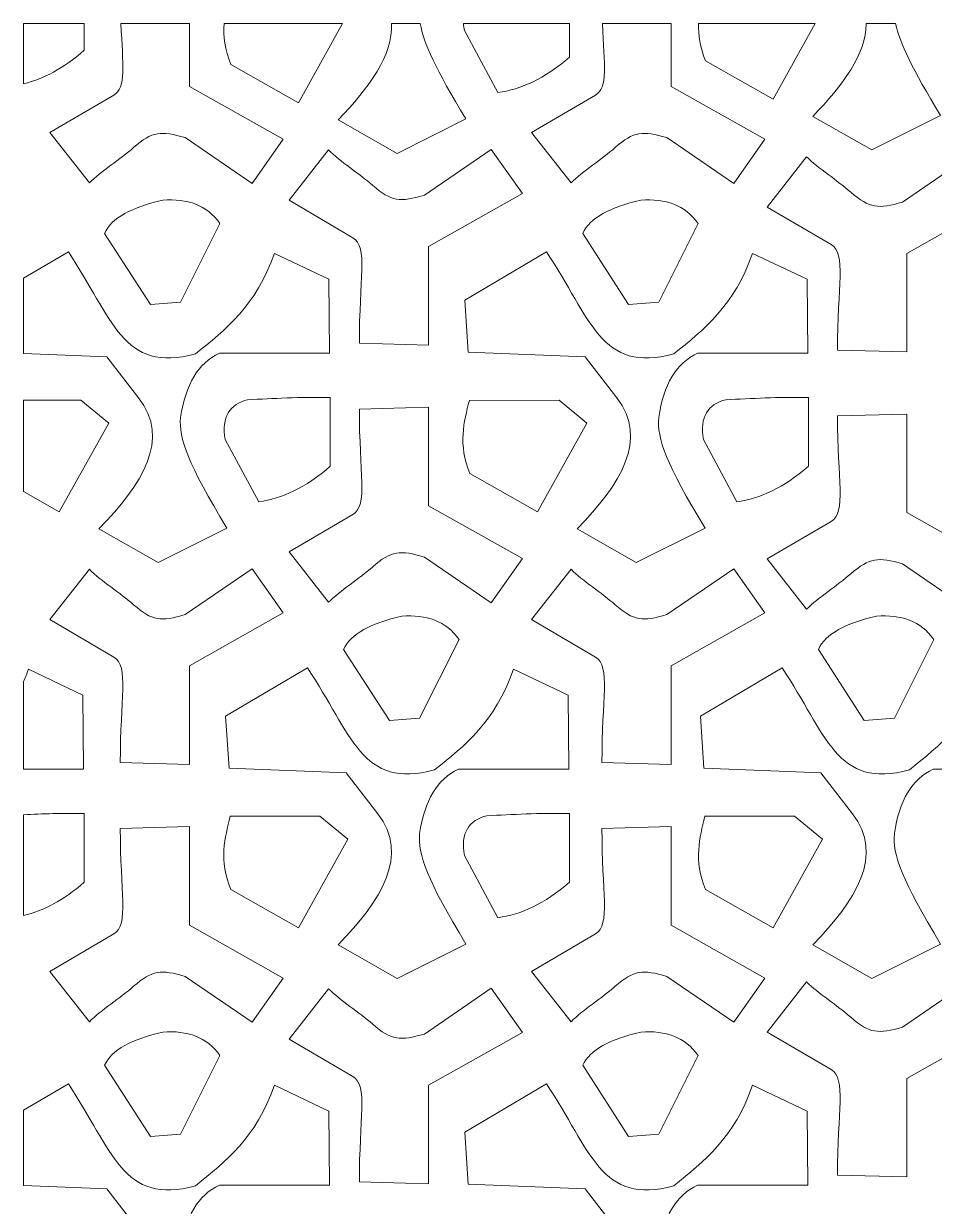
# Model space of a CAD drawing. Header units: millimetres. Extents: x -1200 to 1200, y -590 to 590.
# Drawn here: x -1200 to -748, y 3 to 590 of the extents above; entities that cross this region are included whole.
import ezdxf

# ---------------------------------------------------------------- set-up
doc = ezdxf.new("R2010")
doc.units = ezdxf.units.MM
doc.header["$MEASUREMENT"] = 0
doc.layers.add('Layer 1', color=7, linetype='Continuous')

msp = doc.modelspace()

# ---------------------------------------------------------------- linework, layer by layer
at = {"layer": 'Layer 1', "color": 250, "lineweight": 20}
for points, knots in [([(-1200.05, 560.2043), (-1200.05, 560.2043), (-1200.05, 589.9734), (-1200.05, 589.9734), (-1200.05, 589.9734), (-1169.9534, 589.9734), (-1169.9534, 589.9734), (-1169.9534, 589.9734), (-1169.9534, 576.7664), (-1169.9534, 576.7664), (-1180.3827, 567.7134), (-1190.2883, 562.5779), (-1200.05, 560.2043)], [0, 0, 0, 0, 0.25, 0.25, 0.25, 0.5, 0.5, 0.5, 0.75, 0.75, 0.75, 1, 1, 1, 1]), ([(-1151.762, 589.9734), (-1151.762, 589.9734), (-1117.7548, 589.9734), (-1117.7548, 589.9734), (-1117.7548, 589.9734), (-1117.733, 558.8764), (-1117.733, 558.8764), (-1117.733, 558.8764), (-1071.2196, 532.6479), (-1071.2196, 532.6479), (-1071.2196, 532.6479), (-1086.6792, 510.7148), (-1086.6792, 510.7148), (-1086.6792, 510.7148), (-1119.8555, 533.4482), (-1119.8555, 533.4482), (-1131.8908, 536.9558), (-1136.2512, 536.6345), (-1145.4758, 528.5692), (-1152.1682, 522.7186), (-1161.7028, 516.7063), (-1167.4302, 510.9909), (-1167.4302, 510.9909), (-1187.0139, 535.9478), (-1187.0139, 535.9478), (-1187.0139, 535.9478), (-1155.3099, 554.5329), (-1155.3099, 554.5329), (-1149.1067, 558.1696), (-1150.913, 569.3473), (-1151.762, 589.9734)], [0, 0, 0, 0, 0.1, 0.1, 0.1, 0.2, 0.2, 0.2, 0.3, 0.3, 0.3, 0.4, 0.4, 0.4, 0.5, 0.5, 0.5, 0.6, 0.6, 0.6, 0.7, 0.7, 0.7, 0.8, 0.8, 0.8, 0.9, 0.9, 0.9, 1, 1, 1, 1]), ([(-1100.6183, 589.9734), (-1100.6183, 589.9734), (-1041.8828, 589.9734), (-1041.8828, 589.9734), (-1041.8828, 589.9734), (-1063.7514, 550.7373), (-1063.7514, 550.7373), (-1063.7514, 550.7373), (-1097.23, 569.7467), (-1097.23, 569.7467), (-1100.3625, 577.2355), (-1101.0555, 583.8474), (-1100.6183, 589.9734)], [0, 0, 0, 0, 0.25, 0.25, 0.25, 0.5, 0.5, 0.5, 0.75, 0.75, 0.75, 1, 1, 1, 1]), ([(-1017.5543, 589.9734), (-1017.5543, 589.9734), (-1003.2601, 589.9734), (-1003.2601, 589.9734), (-1001.6549, 580.4483), (-995.4453, 567.0462), (-980.605, 542.6943), (-980.605, 542.6943), (-1014.7415, 525.6087), (-1014.7415, 525.6087), (-1014.7415, 525.6087), (-1044.0665, 542.2468), (-1044.0665, 542.2468), (-1028.5065, 558.2107), (-1016.765, 574.4716), (-1017.5543, 589.9734)], [0, 0, 0, 0, 0.2, 0.2, 0.2, 0.4, 0.4, 0.4, 0.6, 0.6, 0.6, 0.8, 0.8, 0.8, 1, 1, 1, 1]), ([(-981.8343, 589.9734), (-981.8343, 589.9734), (-929.2758, 589.9734), (-929.2758, 589.9734), (-929.2758, 589.9734), (-929.2758, 573.3562), (-929.2758, 573.3562), (-941.631, 562.6316), (-953.2509, 557.4069), (-964.766, 555.7562), (-964.766, 555.7562), (-981.402, 586.5563), (-981.402, 586.5563), (-981.6164, 587.7531), (-981.7591, 588.8901), (-981.8343, 589.9734)], [0, 0, 0, 0, 0.2, 0.2, 0.2, 0.4, 0.4, 0.4, 0.6, 0.6, 0.6, 0.8, 0.8, 0.8, 1, 1, 1, 1]), ([(-912.8036, 589.9734), (-912.8036, 589.9734), (-878.7965, 589.9734), (-878.7965, 589.9734), (-878.7965, 589.9734), (-878.7747, 558.8764), (-878.7747, 558.8764), (-878.7747, 558.8764), (-832.2613, 532.6479), (-832.2613, 532.6479), (-832.2613, 532.6479), (-847.7208, 510.7148), (-847.7208, 510.7148), (-847.7208, 510.7148), (-880.8973, 533.4482), (-880.8973, 533.4482), (-892.9325, 536.9558), (-897.2928, 536.6345), (-906.5175, 528.5692), (-913.2099, 522.7186), (-922.7445, 516.7063), (-928.4719, 510.9909), (-928.4719, 510.9909), (-948.0555, 535.9478), (-948.0555, 535.9478), (-948.0555, 535.9478), (-916.3515, 554.5329), (-916.3515, 554.5329), (-910.1483, 558.1696), (-911.9546, 569.3473), (-912.8036, 589.9734)], [0, 0, 0, 0, 0.1, 0.1, 0.1, 0.2, 0.2, 0.2, 0.3, 0.3, 0.3, 0.4, 0.4, 0.4, 0.5, 0.5, 0.5, 0.6, 0.6, 0.6, 0.7, 0.7, 0.7, 0.8, 0.8, 0.8, 0.9, 0.9, 0.9, 1, 1, 1, 1]), ([(-865.1903, 589.9734), (-865.1903, 589.9734), (-807.3129, 589.9734), (-807.3129, 589.9734), (-807.3129, 589.9734), (-828.2313, 552.4423), (-828.2313, 552.4423), (-828.2313, 552.4423), (-861.71, 571.4518), (-861.71, 571.4518), (-864.5543, 578.2512), (-865.3878, 584.3269), (-865.1903, 589.9734)], [0, 0, 0, 0, 0.25, 0.25, 0.25, 0.5, 0.5, 0.5, 0.75, 0.75, 0.75, 1, 1, 1, 1]), ([(-781.9969, 589.9734), (-781.9969, 589.9734), (-767.4111, 589.9734), (-767.4111, 589.9734), (-765.382, 580.555), (-759.0614, 567.3334), (-745.0849, 544.3994), (-745.0849, 544.3994), (-779.2215, 527.3138), (-779.2215, 527.3138), (-779.2215, 527.3138), (-808.5464, 543.9518), (-808.5464, 543.9518), (-793.5564, 559.3316), (-782.1101, 574.9868), (-781.9969, 589.9734)], [0, 0, 0, 0, 0.2, 0.2, 0.2, 0.4, 0.4, 0.4, 0.6, 0.6, 0.6, 0.8, 0.8, 0.8, 1, 1, 1, 1]), ([(-1068.3942, 502.386), (-1068.3942, 502.386), (-1048.8106, 527.3431), (-1048.8106, 527.3431), (-1043.0832, 521.6276), (-1033.5486, 515.6153), (-1026.8563, 509.7647), (-1017.6316, 501.6994), (-1013.2712, 501.3781), (-1001.236, 504.8858), (-1001.236, 504.8858), (-968.0595, 527.6191), (-968.0595, 527.6191), (-968.0595, 527.6191), (-952.6001, 505.686), (-952.6001, 505.686), (-952.6001, 505.686), (-999.1134, 479.4575), (-999.1134, 479.4575), (-999.1134, 479.4575), (-999.1471, 430.5766), (-999.1471, 430.5766), (-999.1471, 430.5766), (-1033.4607, 431.505), (-1033.4607, 431.505), (-1033.6534, 463.0704), (-1028.9697, 479.2749), (-1036.6903, 483.8011), (-1036.6903, 483.8011), (-1068.3942, 502.386), (-1068.3942, 502.386)], [0, 0, 0, 0, 0.1, 0.1, 0.1, 0.2, 0.2, 0.2, 0.3, 0.3, 0.3, 0.4, 0.4, 0.4, 0.5, 0.5, 0.5, 0.6, 0.6, 0.6, 0.7, 0.7, 0.7, 0.8, 0.8, 0.8, 0.9, 0.9, 0.9, 1, 1, 1, 1]), ([(-831.1551, 498.9759), (-831.1551, 498.9759), (-811.5714, 523.9329), (-811.5714, 523.9329), (-805.844, 518.2175), (-796.3094, 512.2051), (-789.617, 506.3545), (-780.3924, 498.2893), (-776.0321, 497.9679), (-763.9967, 501.4757), (-763.9967, 501.4757), (-730.8202, 524.209), (-730.8202, 524.209), (-730.8202, 524.209), (-715.3608, 502.2759), (-715.3608, 502.2759), (-715.3608, 502.2759), (-761.8742, 476.0474), (-761.8742, 476.0474), (-761.8742, 476.0474), (-761.9079, 427.1664), (-761.9079, 427.1664), (-761.9079, 427.1664), (-796.2216, 428.0949), (-796.2216, 428.0949), (-796.4141, 459.6603), (-791.7304, 475.8648), (-799.4511, 480.3909), (-799.4511, 480.3909), (-831.1551, 498.9759), (-831.1551, 498.9759)], [0, 0, 0, 0, 0.1, 0.1, 0.1, 0.2, 0.2, 0.2, 0.3, 0.3, 0.3, 0.4, 0.4, 0.4, 0.5, 0.5, 0.5, 0.6, 0.6, 0.6, 0.7, 0.7, 0.7, 0.8, 0.8, 0.8, 0.9, 0.9, 0.9, 1, 1, 1, 1]), ([(-1122.203, 451.8529), (-1122.203, 451.8529), (-1137.1396, 450.6484), (-1137.1396, 450.6484), (-1137.1396, 450.6484), (-1159.9113, 485.953), (-1159.9113, 485.953), (-1156.4415, 493.6202), (-1146.2018, 498.9124), (-1131.0756, 502.4529), (-1118.8281, 503.3208), (-1109.0832, 499.9337), (-1102.6573, 490.9008), (-1102.6573, 490.9008), (-1122.203, 451.8529), (-1122.203, 451.8529)], [0, 0, 0, 0, 0.2, 0.2, 0.2, 0.4, 0.4, 0.4, 0.6, 0.6, 0.6, 0.8, 0.8, 0.8, 1, 1, 1, 1]), ([(-884.9638, 451.8529), (-884.9638, 451.8529), (-899.9003, 450.6484), (-899.9003, 450.6484), (-899.9003, 450.6484), (-922.6721, 485.953), (-922.6721, 485.953), (-919.2022, 493.6202), (-908.9627, 498.9124), (-893.8363, 502.4529), (-881.5888, 503.3208), (-871.8441, 499.9337), (-865.418, 490.9008), (-865.418, 490.9008), (-884.9638, 451.8529), (-884.9638, 451.8529)], [0, 0, 0, 0, 0.2, 0.2, 0.2, 0.4, 0.4, 0.4, 0.6, 0.6, 0.6, 0.8, 0.8, 0.8, 1, 1, 1, 1]), ([(-1200.05, 426.3299), (-1200.05, 426.3299), (-1200.05, 463.6588), (-1200.05, 463.6588), (-1200.05, 463.6588), (-1177.863, 476.7389), (-1177.863, 476.7389), (-1155.9009, 444.0756), (-1151.0704, 416.1476), (-1114.7516, 426.21), (-1099.6646, 438.264), (-1084.8581, 449.8949), (-1075.6221, 476.053), (-1075.6221, 476.053), (-1048.5533, 463.196), (-1048.5533, 463.196), (-1048.5533, 463.196), (-1048.2413, 426.5529), (-1048.2413, 426.5529), (-1048.2413, 426.5529), (-1102.8976, 426.4861), (-1102.8976, 426.4861), (-1113.5525, 421.6817), (-1119.7824, 410.8156), (-1122.203, 394.653), (-1123.1799, 384.4881), (-1118.4316, 371.3076), (-1099.2246, 339.791), (-1099.2246, 339.791), (-1133.3612, 322.7054), (-1133.3612, 322.7054), (-1133.3612, 322.7054), (-1162.6861, 339.3435), (-1162.6861, 339.3435), (-1141.2048, 361.3832), (-1126.9879, 383.9918), (-1142.997, 404.3815), (-1142.997, 404.3815), (-1158.6968, 424.6625), (-1158.6968, 424.6625), (-1158.6968, 424.6625), (-1200.05, 426.3299), (-1200.05, 426.3299)], [0, 0, 0, 0, 0.07142857, 0.07142857, 0.07142857, 0.14285714, 0.14285714, 0.14285714, 0.21428571, 0.21428571, 0.21428571, 0.28571429, 0.28571429, 0.28571429, 0.35714286, 0.35714286, 0.35714286, 0.42857143, 0.42857143, 0.42857143, 0.5, 0.5, 0.5, 0.57142857, 0.57142857, 0.57142857, 0.64285714, 0.64285714, 0.64285714, 0.71428571, 0.71428571, 0.71428571, 0.78571429, 0.78571429, 0.78571429, 0.85714286, 0.85714286, 0.85714286, 0.92857143, 0.92857143, 0.92857143, 1, 1, 1, 1]), ([(-925.4468, 339.3435), (-925.4468, 339.3435), (-896.1219, 322.7054), (-896.1219, 322.7054), (-896.1219, 322.7054), (-861.9855, 339.791), (-861.9855, 339.791), (-881.1924, 371.3076), (-885.9407, 384.4881), (-884.9638, 394.653), (-882.5432, 410.8156), (-876.3133, 421.6817), (-865.6585, 426.4861), (-865.6585, 426.4861), (-811.0021, 426.5529), (-811.0021, 426.5529), (-811.0021, 426.5529), (-811.3142, 463.196), (-811.3142, 463.196), (-811.3142, 463.196), (-838.383, 476.053), (-838.383, 476.053), (-847.6189, 449.8949), (-862.4254, 438.264), (-877.5124, 426.21), (-913.8312, 416.1476), (-918.6617, 444.0756), (-940.6238, 476.7389), (-940.6238, 476.7389), (-981.2123, 452.8108), (-981.2123, 452.8108), (-981.2123, 452.8108), (-979.4412, 427.0005), (-979.4412, 427.0005), (-979.4412, 427.0005), (-921.4576, 424.6625), (-921.4576, 424.6625), (-921.4576, 424.6625), (-905.7578, 404.3815), (-905.7578, 404.3815), (-889.7486, 383.9918), (-903.9656, 361.3832), (-925.4468, 339.3435)], [0, 0, 0, 0, 0.07142857, 0.07142857, 0.07142857, 0.14285714, 0.14285714, 0.14285714, 0.21428571, 0.21428571, 0.21428571, 0.28571429, 0.28571429, 0.28571429, 0.35714286, 0.35714286, 0.35714286, 0.42857143, 0.42857143, 0.42857143, 0.5, 0.5, 0.5, 0.57142857, 0.57142857, 0.57142857, 0.64285714, 0.64285714, 0.64285714, 0.71428571, 0.71428571, 0.71428571, 0.78571429, 0.78571429, 0.78571429, 0.85714286, 0.85714286, 0.85714286, 0.92857143, 0.92857143, 0.92857143, 1, 1, 1, 1]), ([(-1083.3857, 352.853), (-1083.3857, 352.853), (-1100.0217, 383.653), (-1100.0217, 383.653), (-1102.0508, 395.0008), (-1097.727, 401.1861), (-1088.931, 403.453), (-1076.1943, 404.0036), (-1063.1428, 404.8374), (-1047.8955, 404.553), (-1047.8955, 404.553), (-1047.8955, 370.453), (-1047.8955, 370.453), (-1060.2505, 359.7284), (-1071.8704, 354.5037), (-1083.3857, 352.853)], [0, 0, 0, 0, 0.2, 0.2, 0.2, 0.4, 0.4, 0.4, 0.6, 0.6, 0.6, 0.8, 0.8, 0.8, 1, 1, 1, 1]), ([(-846.1464, 352.853), (-846.1464, 352.853), (-862.7824, 383.653), (-862.7824, 383.653), (-864.8115, 395.0008), (-860.4877, 401.1861), (-851.6917, 403.453), (-838.9551, 404.0036), (-825.9035, 404.8374), (-810.6563, 404.553), (-810.6563, 404.553), (-810.6563, 370.453), (-810.6563, 370.453), (-823.0114, 359.7284), (-834.6313, 354.5037), (-846.1464, 352.853)], [0, 0, 0, 0, 0.2, 0.2, 0.2, 0.4, 0.4, 0.4, 0.6, 0.6, 0.6, 0.8, 0.8, 0.8, 1, 1, 1, 1]), ([(-1200.05, 357.872), (-1200.05, 357.872), (-1200.05, 403.1553), (-1200.05, 403.1553), (-1200.05, 403.1553), (-1171.6598, 403.1769), (-1171.6598, 403.1769), (-1171.6598, 403.1769), (-1157.866, 391.8005), (-1157.866, 391.8005), (-1157.866, 391.8005), (-1182.371, 347.834), (-1182.371, 347.834), (-1182.371, 347.834), (-1200.05, 357.872), (-1200.05, 357.872)], [0, 0, 0, 0, 0.2, 0.2, 0.2, 0.4, 0.4, 0.4, 0.6, 0.6, 0.6, 0.8, 0.8, 0.8, 1, 1, 1, 1]), ([(-1068.3942, 327.9294), (-1068.3942, 327.9294), (-1048.8106, 302.9724), (-1048.8106, 302.9724), (-1043.0832, 308.6878), (-1033.5486, 314.7001), (-1026.8563, 320.5508), (-1017.6316, 328.616), (-1013.2712, 328.9374), (-1001.236, 325.4297), (-1001.236, 325.4297), (-968.0595, 302.6964), (-968.0595, 302.6964), (-968.0595, 302.6964), (-952.6001, 324.6294), (-952.6001, 324.6294), (-952.6001, 324.6294), (-999.1134, 350.858), (-999.1134, 350.858), (-999.1134, 350.858), (-999.1471, 399.7389), (-999.1471, 399.7389), (-999.1471, 399.7389), (-1033.4607, 398.8104), (-1033.4607, 398.8104), (-1033.6534, 367.245), (-1028.9697, 351.0406), (-1036.6903, 346.5144), (-1036.6903, 346.5144), (-1068.3942, 327.9294), (-1068.3942, 327.9294)], [0, 0, 0, 0, 0.1, 0.1, 0.1, 0.2, 0.2, 0.2, 0.3, 0.3, 0.3, 0.4, 0.4, 0.4, 0.5, 0.5, 0.5, 0.6, 0.6, 0.6, 0.7, 0.7, 0.7, 0.8, 0.8, 0.8, 0.9, 0.9, 0.9, 1, 1, 1, 1]), ([(-945.1317, 347.834), (-945.1317, 347.834), (-978.6104, 366.8435), (-978.6104, 366.8435), (-984.6428, 381.2641), (-981.6255, 392.4348), (-978.9225, 403.1435), (-978.9225, 403.1435), (-934.4207, 403.1769), (-934.4207, 403.1769), (-934.4207, 403.1769), (-920.6269, 391.8005), (-920.6269, 391.8005), (-920.6269, 391.8005), (-945.1317, 347.834), (-945.1317, 347.834)], [0, 0, 0, 0, 0.2, 0.2, 0.2, 0.4, 0.4, 0.4, 0.6, 0.6, 0.6, 0.8, 0.8, 0.8, 1, 1, 1, 1]), ([(-831.1551, 324.5193), (-831.1551, 324.5193), (-811.5714, 299.5623), (-811.5714, 299.5623), (-805.844, 305.2777), (-796.3094, 311.29), (-789.617, 317.1406), (-780.3924, 325.2059), (-776.0321, 325.5272), (-763.9967, 322.0195), (-763.9967, 322.0195), (-730.8202, 299.2862), (-730.8202, 299.2862), (-730.8202, 299.2862), (-715.3608, 321.2193), (-715.3608, 321.2193), (-715.3608, 321.2193), (-761.8742, 347.4478), (-761.8742, 347.4478), (-761.8742, 347.4478), (-761.9079, 396.3288), (-761.9079, 396.3288), (-761.9079, 396.3288), (-796.2216, 395.4002), (-796.2216, 395.4002), (-796.4141, 363.8349), (-791.7304, 347.6304), (-799.4511, 343.1043), (-799.4511, 343.1043), (-831.1551, 324.5193), (-831.1551, 324.5193)], [0, 0, 0, 0, 0.1, 0.1, 0.1, 0.2, 0.2, 0.2, 0.3, 0.3, 0.3, 0.4, 0.4, 0.4, 0.5, 0.5, 0.5, 0.6, 0.6, 0.6, 0.7, 0.7, 0.7, 0.8, 0.8, 0.8, 0.9, 0.9, 0.9, 1, 1, 1, 1]), ([(-1187.0139, 294.3676), (-1187.0139, 294.3676), (-1167.4302, 319.3246), (-1167.4302, 319.3246), (-1161.7028, 313.6092), (-1152.1682, 307.5969), (-1145.4758, 301.7462), (-1136.2512, 293.681), (-1131.8908, 293.3596), (-1119.8555, 296.8673), (-1119.8555, 296.8673), (-1086.6792, 319.6007), (-1086.6792, 319.6007), (-1086.6792, 319.6007), (-1071.2196, 297.6676), (-1071.2196, 297.6676), (-1071.2196, 297.6676), (-1117.733, 271.4391), (-1117.733, 271.4391), (-1117.733, 271.4391), (-1117.7667, 222.5581), (-1117.7667, 222.5581), (-1117.7667, 222.5581), (-1152.0804, 223.4866), (-1152.0804, 223.4866), (-1152.2729, 255.052), (-1147.5892, 271.2564), (-1155.3099, 275.7826), (-1155.3099, 275.7826), (-1187.0139, 294.3676), (-1187.0139, 294.3676)], [0, 0, 0, 0, 0.1, 0.1, 0.1, 0.2, 0.2, 0.2, 0.3, 0.3, 0.3, 0.4, 0.4, 0.4, 0.5, 0.5, 0.5, 0.6, 0.6, 0.6, 0.7, 0.7, 0.7, 0.8, 0.8, 0.8, 0.9, 0.9, 0.9, 1, 1, 1, 1]), ([(-948.0555, 294.3676), (-948.0555, 294.3676), (-928.4719, 319.3246), (-928.4719, 319.3246), (-922.7445, 313.6092), (-913.2099, 307.5969), (-906.5175, 301.7462), (-897.2928, 293.681), (-892.9325, 293.3596), (-880.8973, 296.8673), (-880.8973, 296.8673), (-847.7208, 319.6007), (-847.7208, 319.6007), (-847.7208, 319.6007), (-832.2613, 297.6676), (-832.2613, 297.6676), (-832.2613, 297.6676), (-878.7747, 271.4391), (-878.7747, 271.4391), (-878.7747, 271.4391), (-878.8084, 222.5581), (-878.8084, 222.5581), (-878.8084, 222.5581), (-913.122, 223.4866), (-913.122, 223.4866), (-913.3146, 255.052), (-908.631, 271.2564), (-916.3515, 275.7826), (-916.3515, 275.7826), (-948.0555, 294.3676), (-948.0555, 294.3676)], [0, 0, 0, 0, 0.1, 0.1, 0.1, 0.2, 0.2, 0.2, 0.3, 0.3, 0.3, 0.4, 0.4, 0.4, 0.5, 0.5, 0.5, 0.6, 0.6, 0.6, 0.7, 0.7, 0.7, 0.8, 0.8, 0.8, 0.9, 0.9, 0.9, 1, 1, 1, 1]), ([(-1003.5834, 245.5396), (-1003.5834, 245.5396), (-1018.52, 244.335), (-1018.52, 244.335), (-1018.52, 244.335), (-1041.2917, 279.6396), (-1041.2917, 279.6396), (-1037.8218, 287.3068), (-1027.5823, 292.599), (-1012.456, 296.1396), (-1000.2084, 297.0074), (-990.4637, 293.6203), (-984.0377, 284.5874), (-984.0377, 284.5874), (-1003.5834, 245.5396), (-1003.5834, 245.5396)], [0, 0, 0, 0, 0.2, 0.2, 0.2, 0.4, 0.4, 0.4, 0.6, 0.6, 0.6, 0.8, 0.8, 0.8, 1, 1, 1, 1]), ([(-768.0633, 245.5396), (-768.0633, 245.5396), (-782.9999, 244.335), (-782.9999, 244.335), (-782.9999, 244.335), (-805.7716, 279.6396), (-805.7716, 279.6396), (-802.3017, 287.3068), (-792.0622, 292.599), (-776.9359, 296.1396), (-764.6883, 297.0074), (-754.9436, 293.6203), (-748.5176, 284.5874), (-748.5176, 284.5874), (-768.0633, 245.5396), (-768.0633, 245.5396)], [0, 0, 0, 0, 0.2, 0.2, 0.2, 0.4, 0.4, 0.4, 0.6, 0.6, 0.6, 0.8, 0.8, 0.8, 1, 1, 1, 1]), ([(-1044.0665, 133.0301), (-1044.0665, 133.0301), (-1014.7415, 116.3921), (-1014.7415, 116.3921), (-1014.7415, 116.3921), (-980.605, 133.4776), (-980.605, 133.4776), (-999.812, 164.9942), (-1004.5604, 178.1747), (-1003.5834, 188.3396), (-1001.1629, 204.5022), (-994.933, 215.3683), (-984.278, 220.1727), (-984.278, 220.1727), (-929.6217, 220.2395), (-929.6217, 220.2395), (-929.6217, 220.2395), (-929.9337, 256.8826), (-929.9337, 256.8826), (-929.9337, 256.8826), (-957.0026, 269.7396), (-957.0026, 269.7396), (-966.2384, 243.5815), (-981.0451, 231.9506), (-996.132, 219.8966), (-1032.4508, 209.8342), (-1037.2814, 237.7622), (-1059.2434, 270.4255), (-1059.2434, 270.4255), (-1099.8319, 246.4974), (-1099.8319, 246.4974), (-1099.8319, 246.4974), (-1098.0607, 220.6871), (-1098.0607, 220.6871), (-1098.0607, 220.6871), (-1040.0772, 218.3491), (-1040.0772, 218.3491), (-1040.0772, 218.3491), (-1024.3774, 198.0681), (-1024.3774, 198.0681), (-1008.3683, 177.6784), (-1022.5851, 155.0699), (-1044.0665, 133.0301)], [0, 0, 0, 0, 0.07142857, 0.07142857, 0.07142857, 0.14285714, 0.14285714, 0.14285714, 0.21428571, 0.21428571, 0.21428571, 0.28571429, 0.28571429, 0.28571429, 0.35714286, 0.35714286, 0.35714286, 0.42857143, 0.42857143, 0.42857143, 0.5, 0.5, 0.5, 0.57142857, 0.57142857, 0.57142857, 0.64285714, 0.64285714, 0.64285714, 0.71428571, 0.71428571, 0.71428571, 0.78571429, 0.78571429, 0.78571429, 0.85714286, 0.85714286, 0.85714286, 0.92857143, 0.92857143, 0.92857143, 1, 1, 1, 1]), ([(-808.5464, 133.0301), (-808.5464, 133.0301), (-779.2215, 116.3921), (-779.2215, 116.3921), (-779.2215, 116.3921), (-745.0849, 133.4776), (-745.0849, 133.4776), (-764.2919, 164.9942), (-769.0403, 178.1747), (-768.0633, 188.3396), (-765.6428, 204.5022), (-759.4129, 215.3683), (-748.7579, 220.1727), (-748.7579, 220.1727), (-694.1016, 220.2395), (-694.1016, 220.2395), (-694.1016, 220.2395), (-694.4136, 256.8826), (-694.4136, 256.8826), (-694.4136, 256.8826), (-721.4825, 269.7396), (-721.4825, 269.7396), (-730.7183, 243.5815), (-745.525, 231.9506), (-760.6119, 219.8966), (-796.9307, 209.8342), (-801.7613, 237.7622), (-823.7233, 270.4255), (-823.7233, 270.4255), (-864.3118, 246.4974), (-864.3118, 246.4974), (-864.3118, 246.4974), (-862.5406, 220.6871), (-862.5406, 220.6871), (-862.5406, 220.6871), (-804.5571, 218.3491), (-804.5571, 218.3491), (-804.5571, 218.3491), (-788.8573, 198.0681), (-788.8573, 198.0681), (-772.8482, 177.6784), (-787.065, 155.0699), (-808.5464, 133.0301)], [0, 0, 0, 0, 0.07142857, 0.07142857, 0.07142857, 0.14285714, 0.14285714, 0.14285714, 0.21428571, 0.21428571, 0.21428571, 0.28571429, 0.28571429, 0.28571429, 0.35714286, 0.35714286, 0.35714286, 0.42857143, 0.42857143, 0.42857143, 0.5, 0.5, 0.5, 0.57142857, 0.57142857, 0.57142857, 0.64285714, 0.64285714, 0.64285714, 0.71428571, 0.71428571, 0.71428571, 0.78571429, 0.78571429, 0.78571429, 0.85714286, 0.85714286, 0.85714286, 0.92857143, 0.92857143, 0.92857143, 1, 1, 1, 1]), ([(-1200.05, 220.2033), (-1200.05, 220.2033), (-1200.05, 263.6184), (-1200.05, 263.6184), (-1199.2249, 265.5675), (-1198.4335, 267.6051), (-1197.6801, 269.7396), (-1197.6801, 269.7396), (-1170.6112, 256.8826), (-1170.6112, 256.8826), (-1170.6112, 256.8826), (-1170.2992, 220.2395), (-1170.2992, 220.2395), (-1170.2992, 220.2395), (-1200.05, 220.2033), (-1200.05, 220.2033)], [0, 0, 0, 0, 0.2, 0.2, 0.2, 0.4, 0.4, 0.4, 0.6, 0.6, 0.6, 0.8, 0.8, 0.8, 1, 1, 1, 1]), ([(-1200.05, 147.5775), (-1200.05, 147.5775), (-1200.05, 197.6415), (-1200.05, 197.6415), (-1190.684, 198.0709), (-1180.8831, 198.4431), (-1169.9534, 198.2396), (-1169.9534, 198.2396), (-1169.9534, 164.1396), (-1169.9534, 164.1396), (-1180.3827, 155.0866), (-1190.2883, 149.9511), (-1200.05, 147.5775)], [0, 0, 0, 0, 0.25, 0.25, 0.25, 0.5, 0.5, 0.5, 0.75, 0.75, 0.75, 1, 1, 1, 1]), ([(-1063.7514, 141.5206), (-1063.7514, 141.5206), (-1097.23, 160.5301), (-1097.23, 160.5301), (-1103.2624, 174.9507), (-1100.2452, 186.1215), (-1097.5421, 196.8301), (-1097.5421, 196.8301), (-1053.0402, 196.8635), (-1053.0402, 196.8635), (-1053.0402, 196.8635), (-1039.2465, 185.4871), (-1039.2465, 185.4871), (-1039.2465, 185.4871), (-1063.7514, 141.5206), (-1063.7514, 141.5206)], [0, 0, 0, 0, 0.2, 0.2, 0.2, 0.4, 0.4, 0.4, 0.6, 0.6, 0.6, 0.8, 0.8, 0.8, 1, 1, 1, 1]), ([(-964.766, 146.5396), (-964.766, 146.5396), (-981.402, 177.3396), (-981.402, 177.3396), (-983.4311, 188.6875), (-979.1073, 194.8727), (-970.3114, 197.1396), (-957.5747, 197.6903), (-944.5231, 198.524), (-929.2758, 198.2396), (-929.2758, 198.2396), (-929.2758, 164.1396), (-929.2758, 164.1396), (-941.631, 153.415), (-953.2509, 148.1903), (-964.766, 146.5396)], [0, 0, 0, 0, 0.2, 0.2, 0.2, 0.4, 0.4, 0.4, 0.6, 0.6, 0.6, 0.8, 0.8, 0.8, 1, 1, 1, 1]), ([(-828.2313, 141.5206), (-828.2313, 141.5206), (-861.71, 160.5301), (-861.71, 160.5301), (-867.7423, 174.9507), (-864.7251, 186.1215), (-862.022, 196.8301), (-862.022, 196.8301), (-817.5201, 196.8635), (-817.5201, 196.8635), (-817.5201, 196.8635), (-803.7264, 185.4871), (-803.7264, 185.4871), (-803.7264, 185.4871), (-828.2313, 141.5206), (-828.2313, 141.5206)], [0, 0, 0, 0, 0.2, 0.2, 0.2, 0.4, 0.4, 0.4, 0.6, 0.6, 0.6, 0.8, 0.8, 0.8, 1, 1, 1, 1]), ([(-1187.0139, 119.911), (-1187.0139, 119.911), (-1167.4302, 94.9539), (-1167.4302, 94.9539), (-1161.7028, 100.6693), (-1152.1682, 106.6817), (-1145.4758, 112.5323), (-1136.2512, 120.5976), (-1131.8908, 120.919), (-1119.8555, 117.4112), (-1119.8555, 117.4112), (-1086.6792, 94.6779), (-1086.6792, 94.6779), (-1086.6792, 94.6779), (-1071.2196, 116.611), (-1071.2196, 116.611), (-1071.2196, 116.611), (-1117.733, 142.8395), (-1117.733, 142.8395), (-1117.733, 142.8395), (-1117.7667, 191.7204), (-1117.7667, 191.7204), (-1117.7667, 191.7204), (-1152.0804, 190.792), (-1152.0804, 190.792), (-1152.2729, 159.2265), (-1147.5892, 143.0221), (-1155.3099, 138.4959), (-1155.3099, 138.4959), (-1187.0139, 119.911), (-1187.0139, 119.911)], [0, 0, 0, 0, 0.1, 0.1, 0.1, 0.2, 0.2, 0.2, 0.3, 0.3, 0.3, 0.4, 0.4, 0.4, 0.5, 0.5, 0.5, 0.6, 0.6, 0.6, 0.7, 0.7, 0.7, 0.8, 0.8, 0.8, 0.9, 0.9, 0.9, 1, 1, 1, 1]), ([(-948.0555, 119.911), (-948.0555, 119.911), (-928.4719, 94.9539), (-928.4719, 94.9539), (-922.7445, 100.6693), (-913.2099, 106.6817), (-906.5175, 112.5323), (-897.2928, 120.5976), (-892.9325, 120.919), (-880.8973, 117.4112), (-880.8973, 117.4112), (-847.7208, 94.6779), (-847.7208, 94.6779), (-847.7208, 94.6779), (-832.2613, 116.611), (-832.2613, 116.611), (-832.2613, 116.611), (-878.7747, 142.8395), (-878.7747, 142.8395), (-878.7747, 142.8395), (-878.8084, 191.7204), (-878.8084, 191.7204), (-878.8084, 191.7204), (-913.122, 190.792), (-913.122, 190.792), (-913.3146, 159.2265), (-908.631, 143.0221), (-916.3515, 138.4959), (-916.3515, 138.4959), (-948.0555, 119.911), (-948.0555, 119.911)], [0, 0, 0, 0, 0.1, 0.1, 0.1, 0.2, 0.2, 0.2, 0.3, 0.3, 0.3, 0.4, 0.4, 0.4, 0.5, 0.5, 0.5, 0.6, 0.6, 0.6, 0.7, 0.7, 0.7, 0.8, 0.8, 0.8, 0.9, 0.9, 0.9, 1, 1, 1, 1]), ([(-1068.3942, 86.3491), (-1068.3942, 86.3491), (-1048.8106, 111.3061), (-1048.8106, 111.3061), (-1043.0832, 105.5907), (-1033.5486, 99.5784), (-1026.8563, 93.7278), (-1017.6316, 85.6625), (-1013.2712, 85.3412), (-1001.236, 88.8489), (-1001.236, 88.8489), (-968.0595, 111.5822), (-968.0595, 111.5822), (-968.0595, 111.5822), (-952.6001, 89.6491), (-952.6001, 89.6491), (-952.6001, 89.6491), (-999.1134, 63.4206), (-999.1134, 63.4206), (-999.1134, 63.4206), (-999.1471, 14.5396), (-999.1471, 14.5396), (-999.1471, 14.5396), (-1033.4607, 15.4682), (-1033.4607, 15.4682), (-1033.6534, 47.0335), (-1028.9697, 63.238), (-1036.6903, 67.7641), (-1036.6903, 67.7641), (-1068.3942, 86.3491), (-1068.3942, 86.3491)], [0, 0, 0, 0, 0.1, 0.1, 0.1, 0.2, 0.2, 0.2, 0.3, 0.3, 0.3, 0.4, 0.4, 0.4, 0.5, 0.5, 0.5, 0.6, 0.6, 0.6, 0.7, 0.7, 0.7, 0.8, 0.8, 0.8, 0.9, 0.9, 0.9, 1, 1, 1, 1]), ([(-831.1551, 89.7593), (-831.1551, 89.7593), (-811.5714, 114.7163), (-811.5714, 114.7163), (-805.844, 109.0009), (-796.3094, 102.9885), (-789.617, 97.1379), (-780.3924, 89.0726), (-776.0321, 88.7513), (-763.9967, 92.259), (-763.9967, 92.259), (-730.8202, 114.9923), (-730.8202, 114.9923), (-730.8202, 114.9923), (-715.3608, 93.0593), (-715.3608, 93.0593), (-715.3608, 93.0593), (-761.8742, 66.8307), (-761.8742, 66.8307), (-761.8742, 66.8307), (-761.9079, 17.9498), (-761.9079, 17.9498), (-761.9079, 17.9498), (-796.2216, 18.8783), (-796.2216, 18.8783), (-796.4141, 50.4437), (-791.7304, 66.6481), (-799.4511, 71.1743), (-799.4511, 71.1743), (-831.1551, 89.7593), (-831.1551, 89.7593)], [0, 0, 0, 0, 0.1, 0.1, 0.1, 0.2, 0.2, 0.2, 0.3, 0.3, 0.3, 0.4, 0.4, 0.4, 0.5, 0.5, 0.5, 0.6, 0.6, 0.6, 0.7, 0.7, 0.7, 0.8, 0.8, 0.8, 0.9, 0.9, 0.9, 1, 1, 1, 1]), ([(-1122.203, 39.2262), (-1122.203, 39.2262), (-1137.1396, 38.0216), (-1137.1396, 38.0216), (-1137.1396, 38.0216), (-1159.9113, 73.3262), (-1159.9113, 73.3262), (-1156.4415, 80.9934), (-1146.2018, 86.2857), (-1131.0756, 89.8262), (-1118.8281, 90.694), (-1109.0832, 87.3069), (-1102.6573, 78.2741), (-1102.6573, 78.2741), (-1122.203, 39.2262), (-1122.203, 39.2262)], [0, 0, 0, 0, 0.2, 0.2, 0.2, 0.4, 0.4, 0.4, 0.6, 0.6, 0.6, 0.8, 0.8, 0.8, 1, 1, 1, 1]), ([(-884.9638, 39.2262), (-884.9638, 39.2262), (-899.9003, 38.0216), (-899.9003, 38.0216), (-899.9003, 38.0216), (-922.6721, 73.3262), (-922.6721, 73.3262), (-919.2022, 80.9934), (-908.9627, 86.2857), (-893.8363, 89.8262), (-881.5888, 90.694), (-871.8441, 87.3069), (-865.418, 78.2741), (-865.418, 78.2741), (-884.9638, 39.2262), (-884.9638, 39.2262)], [0, 0, 0, 0, 0.2, 0.2, 0.2, 0.4, 0.4, 0.4, 0.6, 0.6, 0.6, 0.8, 0.8, 0.8, 1, 1, 1, 1]), ([(-1200.05, 13.7031), (-1200.05, 13.7031), (-1200.05, 51.032), (-1200.05, 51.032), (-1200.05, 51.032), (-1177.863, 64.1121), (-1177.863, 64.1121), (-1155.9009, 31.4488), (-1151.0704, 3.5208), (-1114.7516, 13.5832), (-1099.6646, 25.6372), (-1084.8581, 37.2681), (-1075.6221, 63.4262), (-1075.6221, 63.4262), (-1048.5533, 50.5692), (-1048.5533, 50.5692), (-1048.5533, 50.5692), (-1048.2413, 13.9262), (-1048.2413, 13.9262), (-1048.2413, 13.9262), (-1102.8976, 13.8593), (-1102.8976, 13.8593), (-1113.5525, 9.0549), (-1119.7824, -1.8112), (-1122.203, -17.9738), (-1123.1799, -28.1387), (-1118.4316, -41.3192), (-1099.2246, -72.8358), (-1099.2246, -72.8358), (-1133.3612, -89.9213), (-1133.3612, -89.9213), (-1133.3612, -89.9213), (-1162.6861, -73.2833), (-1162.6861, -73.2833), (-1141.2048, -51.2435), (-1126.9879, -28.635), (-1142.997, -8.2453), (-1142.997, -8.2453), (-1158.6968, 12.0357), (-1158.6968, 12.0357), (-1158.6968, 12.0357), (-1200.05, 13.7031), (-1200.05, 13.7031)], [0, 0, 0, 0, 0.07142857, 0.07142857, 0.07142857, 0.14285714, 0.14285714, 0.14285714, 0.21428571, 0.21428571, 0.21428571, 0.28571429, 0.28571429, 0.28571429, 0.35714286, 0.35714286, 0.35714286, 0.42857143, 0.42857143, 0.42857143, 0.5, 0.5, 0.5, 0.57142857, 0.57142857, 0.57142857, 0.64285714, 0.64285714, 0.64285714, 0.71428571, 0.71428571, 0.71428571, 0.78571429, 0.78571429, 0.78571429, 0.85714286, 0.85714286, 0.85714286, 0.92857143, 0.92857143, 0.92857143, 1, 1, 1, 1]), ([(-925.4468, -73.2833), (-925.4468, -73.2833), (-896.1219, -89.9213), (-896.1219, -89.9213), (-896.1219, -89.9213), (-861.9855, -72.8358), (-861.9855, -72.8358), (-881.1924, -41.3192), (-885.9407, -28.1387), (-884.9638, -17.9738), (-882.5432, -1.8112), (-876.3133, 9.0549), (-865.6585, 13.8593), (-865.6585, 13.8593), (-811.0021, 13.9262), (-811.0021, 13.9262), (-811.0021, 13.9262), (-811.3142, 50.5692), (-811.3142, 50.5692), (-811.3142, 50.5692), (-838.383, 63.4262), (-838.383, 63.4262), (-847.6189, 37.2681), (-862.4254, 25.6372), (-877.5124, 13.5832), (-913.8312, 3.5208), (-918.6617, 31.4488), (-940.6238, 64.1121), (-940.6238, 64.1121), (-981.2123, 40.184), (-981.2123, 40.184), (-981.2123, 40.184), (-979.4412, 14.3737), (-979.4412, 14.3737), (-979.4412, 14.3737), (-921.4576, 12.0357), (-921.4576, 12.0357), (-921.4576, 12.0357), (-905.7578, -8.2453), (-905.7578, -8.2453), (-889.7486, -28.635), (-903.9656, -51.2435), (-925.4468, -73.2833)], [0, 0, 0, 0, 0.07142857, 0.07142857, 0.07142857, 0.14285714, 0.14285714, 0.14285714, 0.21428571, 0.21428571, 0.21428571, 0.28571429, 0.28571429, 0.28571429, 0.35714286, 0.35714286, 0.35714286, 0.42857143, 0.42857143, 0.42857143, 0.5, 0.5, 0.5, 0.57142857, 0.57142857, 0.57142857, 0.64285714, 0.64285714, 0.64285714, 0.71428571, 0.71428571, 0.71428571, 0.78571429, 0.78571429, 0.78571429, 0.85714286, 0.85714286, 0.85714286, 0.92857143, 0.92857143, 0.92857143, 1, 1, 1, 1])]:
    msp.add_open_spline(points, degree=3, knots=knots, dxfattribs=at)

doc.saveas('drawing.dxf')
